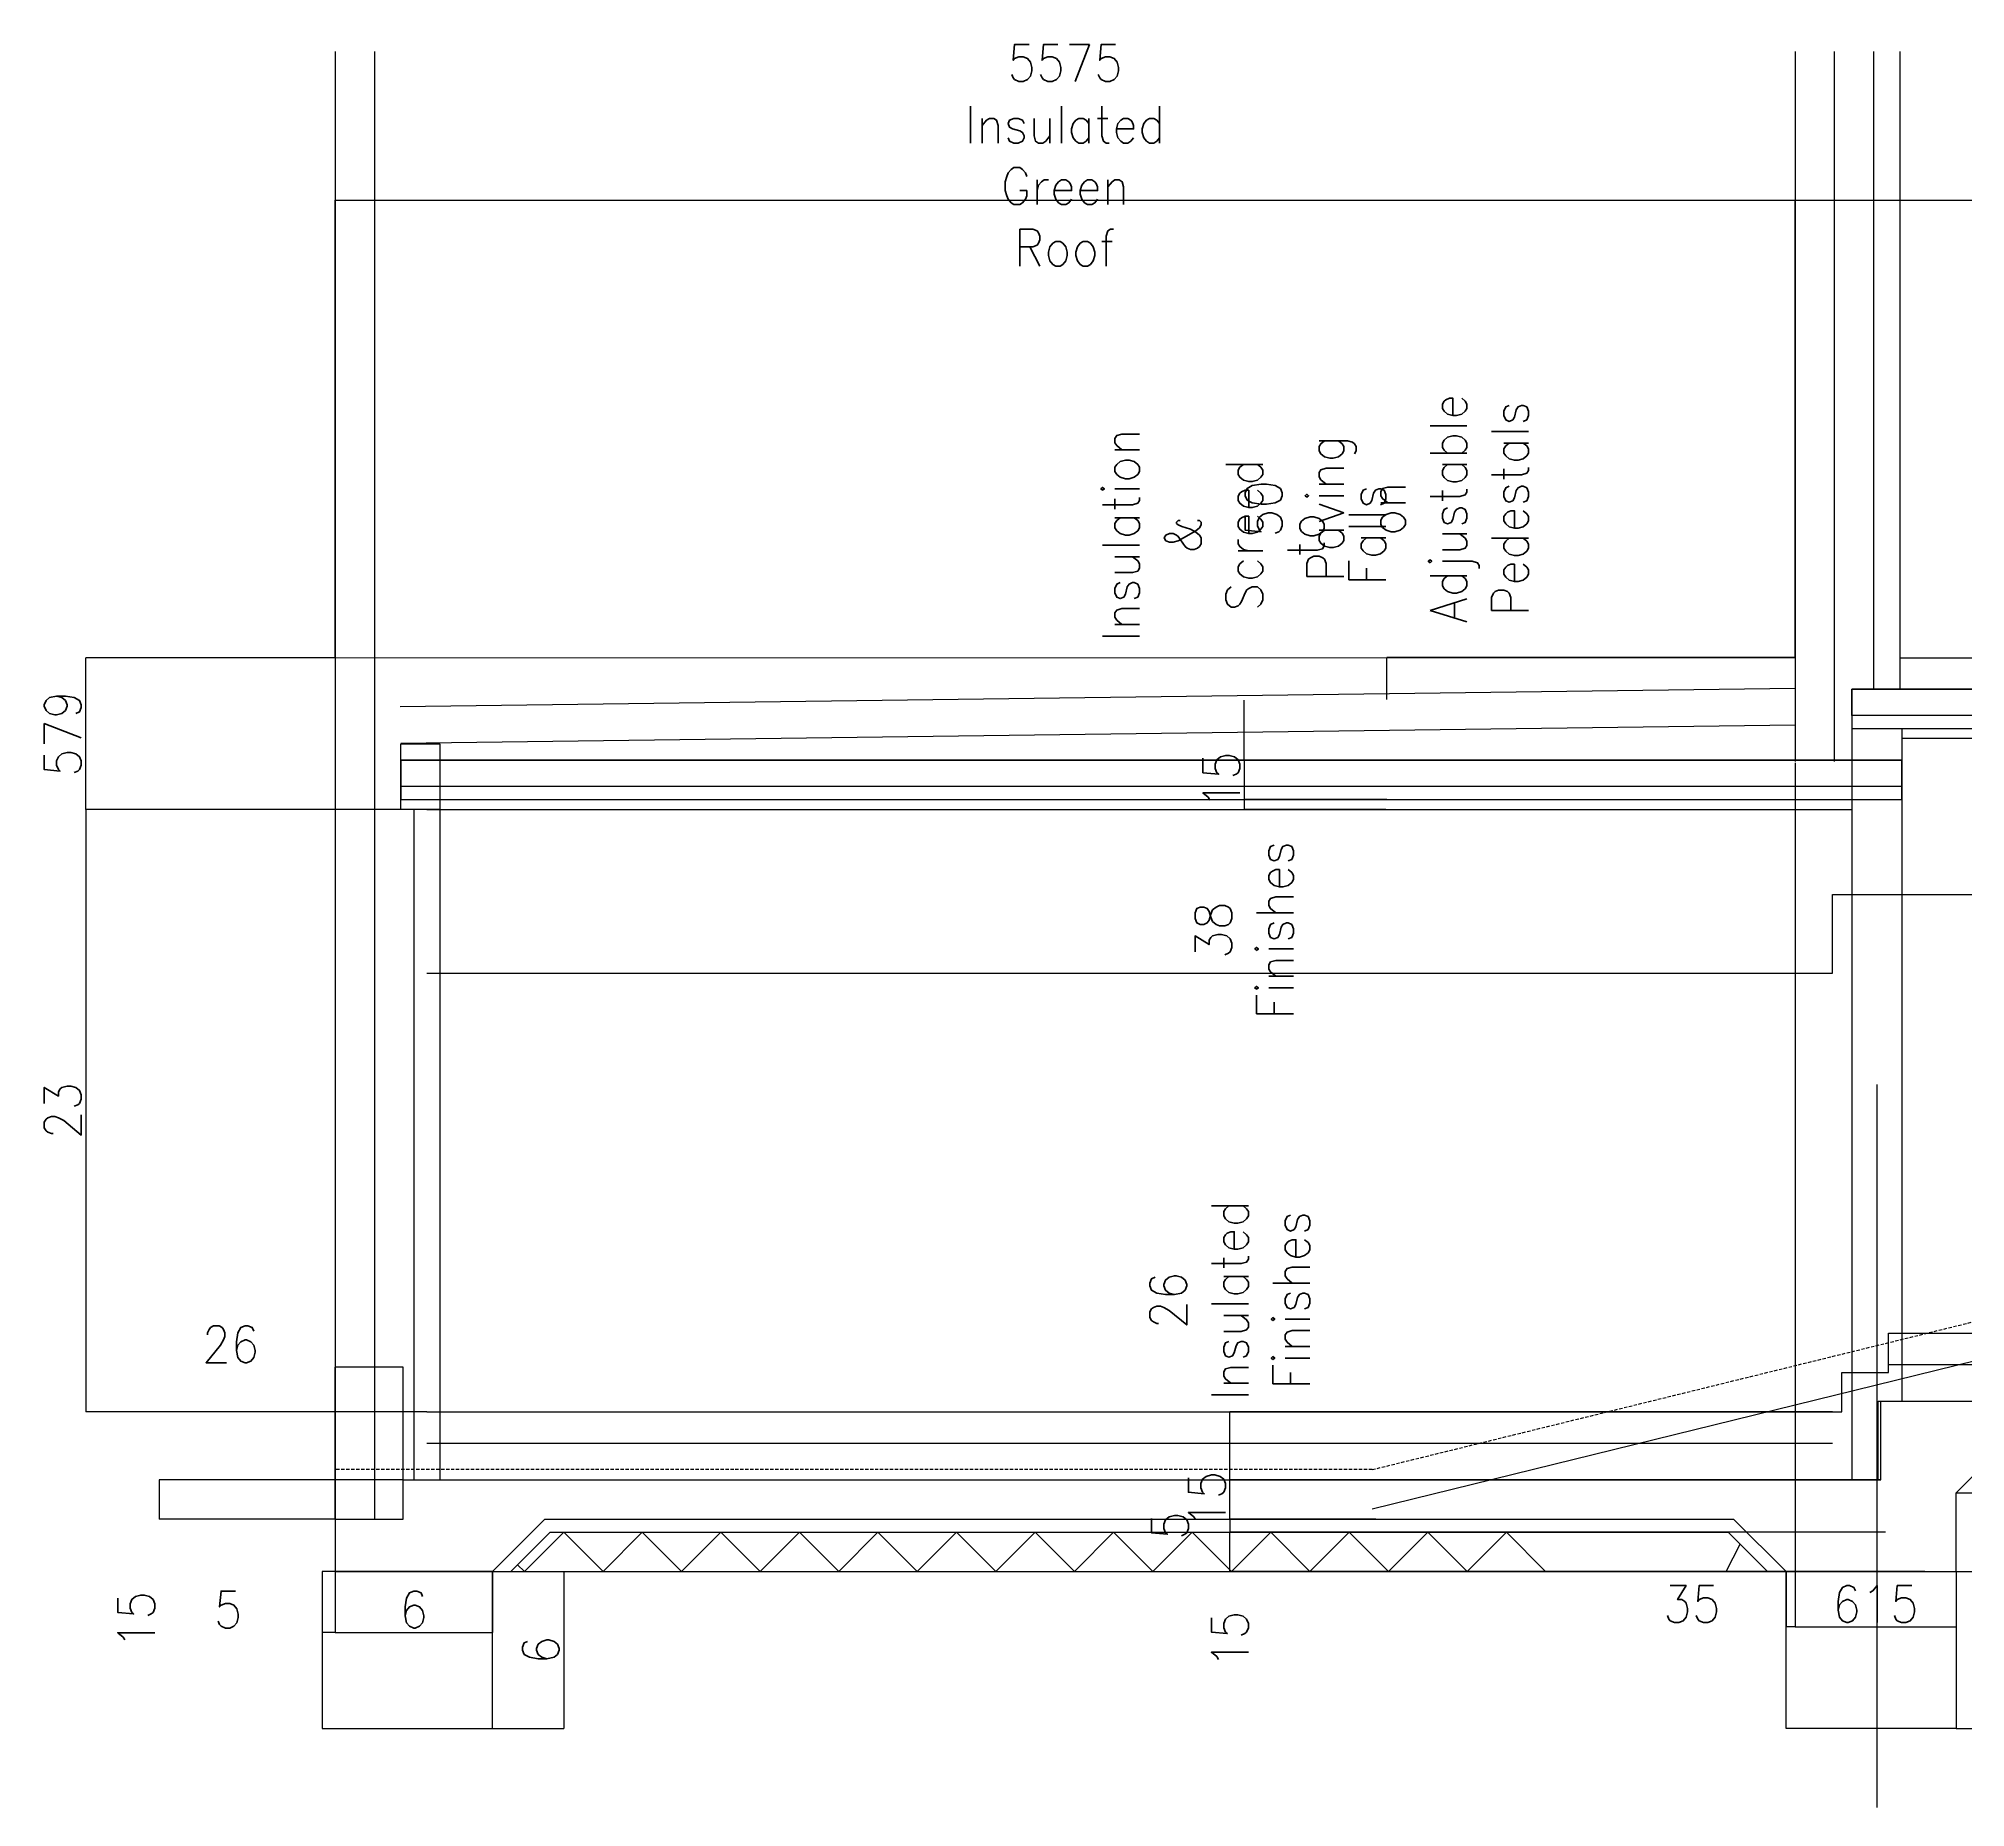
# Model space of a CAD drawing. Header units: millimetres. Extents: x 14063 to 1112248, y -41582 to 2046360.
# Drawn here: x 970747 to 978106, y 1950263 to 1957017 of the extents above; entities that cross this region are included whole.
import ezdxf

# ---------------------------------------------------------------- set-up
doc = ezdxf.new("R2010")
doc.units = ezdxf.units.MM
doc.linetypes.add('DASHED', pattern=[19.05, 12.7, -6.35])
doc.layers.get('Defpoints').update_dxf_attribs({"color": 41})
for name, color, linetype in [('CHB+00_Dims-GA', 8, 'Continuous'), ('CHB+00_Groundslab', 4, 'Continuous'), ('CHB+00_Levels', 8, 'Continuous'), ('CHB+00_Lintels Over', 9, 'Continuous'), ('CHB-00_Dims-Foundation', 8, 'Continuous'), ('CHB-00_External GL', 211, 'Continuous'), ('CHB-00_Foundation', 7, 'Continuous')]:
    doc.layers.add(name, color=color, linetype=linetype)
doc.styles.get("Standard").update_dxf_attribs({"font": 'standard'})
doc.dimstyles.get("Standard").update_dxf_attribs({"dimscale": 0, "dimtxt": 2, "dimasz": 2.5, "dimexe": 4, "dimexo": 1.5, "dimgap": 0.75, "dimtad": 0, "dimtoh": 1, "dimdec": 0, "dimdsep": 46, "dimcen": 0.09, "dimclrd": 8, "dimclre": 8, "dimclrt": 7, "dimadec": 0, "dimazin": 0, "dimtfac": 1, "dimtdec": 4, "dimtofl": 0, "dimtmove": 0, "dimatfit": 3, "dimfxl": 1, "dimtolj": 1, "dimtzin": 0, "dimarcsym": 0})

# ---------------------------------------------------------------- blocks, each defined once
blk = doc.blocks.new('*D4')
at = {"layer": 'CHB+00_Dims-GA', "color": 8, "linetype": 'ByBlock', "lineweight": -2}
for p, q in [((975297.2, 1951513.6), (975297.2, 1951773.6)), ((977598.1, 1951773.6), (975297.2, 1951773.6)), ((972230.6, 1951513.6), (975297.2, 1951513.6))]:
    blk.add_line(p, q, dxfattribs=at)
for points in [[(975297.2, 1951773.6), (975297.2, 1951773.6), (975297.2, 1951773.6)], [(975297.2, 1951513.6), (975297.2, 1951513.6), (975297.2, 1951513.6)]]:
    blk.add_solid(points, dxfattribs=at)
at = {"layer": 'CHB+00_Dims-GA', "color": 7, "linetype": 'Continuous', "lineweight": -2, "insert": (975297.2, 1952199), "char_height": 141.078, "width": 82, "attachment_point": 5, "rotation": 90}
blk.add_mtext('26\\XInsulated\\PFinishes', dxfattribs=at)
blk = doc.blocks.new('*D57')
at = {"layer": 'CHB+00_Dims-GA', "color": 8, "linetype": 'ByBlock', "lineweight": -2}
for p, q in [((975297.2, 1951363.6), (975297.2, 1951513.6)), ((977783.1, 1951513.6), (975297.2, 1951513.6)), ((972680.6, 1951363.6), (975297.2, 1951363.6))]:
    blk.add_line(p, q, dxfattribs=at)
for points in [[(975297.2, 1951513.6), (975297.2, 1951513.6), (975297.2, 1951513.6)], [(975297.2, 1951363.6), (975297.2, 1951363.6), (975297.2, 1951363.6)]]:
    blk.add_solid(points, dxfattribs=at)
at = {"layer": 'CHB+00_Dims-GA', "color": 7, "linetype": 'Continuous', "lineweight": -2, "insert": (975209.7, 1951438.6), "char_height": 141.08, "width": 9, "attachment_point": 5, "rotation": 90}
blk.add_mtext('15', dxfattribs=at)
blk = doc.blocks.new('*D136')
at = {"color": 8, "linetype": 'ByBlock', "lineweight": -2}
for p, q in [((971880.6, 1956400.3), (977455.6, 1956400.3)), ((971880.6, 1954652.6), (971880.6, 1956400.3)), ((977455.6, 1954653.1), (977455.6, 1956400.3))]:
    blk.add_line(p, q, dxfattribs=at)
for points in [[(971880.6, 1956400.3), (971880.6, 1956400.3), (971880.6, 1956400.3)], [(977455.6, 1956400.3), (977455.6, 1956400.3), (977455.6, 1956400.3)]]:
    blk.add_solid(points, dxfattribs=at)
at = {"color": 7, "linetype": 'Continuous', "lineweight": -2, "insert": (974668.1, 1956571.2), "char_height": 141.078, "width": 128.5, "attachment_point": 5}
blk.add_mtext('5575\\PInsulated Green Roof', dxfattribs=at)
blk = doc.blocks.new('*D142')
at = {"color": 8, "linetype": 'ByBlock', "lineweight": -2}
for p, q in [((977455.6, 1956400.3), (983801.6, 1956400.3)), ((977455.6, 1954728.1), (977455.6, 1956400.3)), ((983801.6, 1954652.6), (983801.6, 1956400.3))]:
    blk.add_line(p, q, dxfattribs=at)
for points in [[(977455.6, 1956400.3), (977455.6, 1956400.3), (977455.6, 1956400.3)], [(983801.6, 1956400.3), (983801.6, 1956400.3), (983801.6, 1956400.3)]]:
    blk.add_solid(points, dxfattribs=at)
at = {"color": 7, "linetype": 'Continuous', "lineweight": -2, "insert": (980628.6, 1956571.2), "char_height": 141.078, "width": 81.75, "attachment_point": 5}
blk.add_mtext('6346\\PInternal Floor', dxfattribs=at)
blk = doc.blocks.new('*D8')
at = {"layer": 'CHB+00_Dims-GA', "color": 8, "linetype": 'ByBlock', "lineweight": -2}
for p, q in [((975352.2, 1954261.1), (975352.2, 1954490.9)), ((975352.2, 1954490.9), (975352.2, 1954490.9)), ((975897, 1954261.1), (975352.2, 1954261.1))]:
    blk.add_line(p, q, dxfattribs=at)
for points in [[(975352.2, 1954490.9), (975352.2, 1954490.9), (975352.2, 1954490.9)], [(975352.2, 1954261.1), (975352.2, 1954261.1), (975352.2, 1954261.1)]]:
    blk.add_solid(points, dxfattribs=at)
at = {"layer": 'CHB+00_Dims-GA', "color": 7, "linetype": 'Continuous', "lineweight": -2, "insert": (975352.2, 1955121.3), "char_height": 141.078, "width": 183.25, "attachment_point": 5, "rotation": 90}
blk.add_mtext('Insulation &\\XScreed to Falls', dxfattribs=at)
blk = doc.blocks.new('*D109')
at = {"layer": 'CHB+00_Dims-GA', "color": 8, "linetype": 'ByBlock', "lineweight": -2}
for p, q in [((975352.2, 1954261.1), (975352.2, 1954111.1)), ((975897, 1954261.1), (975352.2, 1954261.1)), ((975897, 1954111.1), (975352.2, 1954111.1))]:
    blk.add_line(p, q, dxfattribs=at)
for points in [[(975352.2, 1954261.1), (975352.2, 1954261.1), (975352.2, 1954261.1)], [(975352.2, 1954111.1), (975352.2, 1954111.1), (975352.2, 1954111.1)]]:
    blk.add_solid(points, dxfattribs=at)
at = {"layer": 'CHB+00_Dims-GA', "color": 7, "linetype": 'Continuous', "lineweight": -2, "insert": (975264.7, 1954186.1), "char_height": 141.08, "width": 9, "attachment_point": 5, "rotation": 90}
blk.add_mtext('15', dxfattribs=at)
blk = doc.blocks.new('*D85')
at = {"layer": 'CHB+00_Dims-GA', "color": 8, "linetype": 'ByBlock', "lineweight": -2}
for p, q in [((975352.2, 1954111.1), (975352.2, 1954073.6)), ((975897, 1954111.1), (975352.2, 1954111.1)), ((975893.2, 1954073.6), (975352.2, 1954073.6))]:
    blk.add_line(p, q, dxfattribs=at)
for points in [[(975352.2, 1954111.1), (975352.2, 1954111.1), (975352.2, 1954111.1)], [(975352.2, 1954073.6), (975352.2, 1954073.6), (975352.2, 1954073.6)]]:
    blk.add_solid(points, dxfattribs=at)
at = {"layer": 'CHB+00_Dims-GA', "color": 7, "linetype": 'Continuous', "lineweight": -2, "insert": (975352.2, 1953612.5), "char_height": 141.078, "width": 75, "attachment_point": 5, "rotation": 90}
blk.add_mtext('38\\XFinishes', dxfattribs=at)
blk = doc.blocks.new('*D79')
at = {"color": 8, "linetype": 'ByBlock', "lineweight": -2}
for p, q in [((970927.6, 1954073.6), (970927.6, 1951773.6)), ((972230.6, 1954073.6), (970927.6, 1954073.6)), ((972230.6, 1951773.6), (970927.6, 1951773.6))]:
    blk.add_line(p, q, dxfattribs=at)
for points in [[(970927.6, 1954073.6), (970927.6, 1954073.6), (970927.6, 1954073.6)], [(970927.6, 1951773.6), (970927.6, 1951773.6), (970927.6, 1951773.6)]]:
    blk.add_solid(points, dxfattribs=at)
at = {"color": 7, "linetype": 'Continuous', "lineweight": -2, "insert": (970840.1, 1952923.6), "char_height": 141.08, "width": 11, "attachment_point": 5, "rotation": 90}
blk.add_mtext('23', dxfattribs=at)
blk = doc.blocks.new('*U200')
at = {"layer": 'CHB+00_Groundslab', "color": 8}
blk.add_lwpolyline([(-150, -75), (0, 75), (150, -75)], dxfattribs=at)
blk = doc.blocks.new('*U201')
at = {"layer": 'CHB+00_Groundslab', "color": 0, "linetype": 'ByBlock', "lineweight": -2}
for p in [(0, 0), (300, 0), (600, 0), (900, 0), (1200, 0), (1500, 0), (1800, 0), (2100, 0), (2400, 0), (2700, 0), (3000, 0), (3300, 0), (3600, 0)]:
    blk.add_blockref('*U200', p, dxfattribs=at)
blk = doc.blocks.new('*D16')
at = {"layer": 'CHB+00_Dims-GA', "color": 8, "linetype": 'ByBlock', "lineweight": -2}
for p, q in [((975897, 1954493), (975897, 1954653.1)), ((977455.6, 1954653.1), (975897, 1954653.1)), ((975897, 1954493), (975897, 1954493))]:
    blk.add_line(p, q, dxfattribs=at)
for points in [[(975897, 1954653.1), (975897, 1954653.1), (975897, 1954653.1)], [(975897, 1954493), (975897, 1954493), (975897, 1954493)]]:
    blk.add_solid(points, dxfattribs=at)
at = {"layer": 'CHB+00_Dims-GA', "color": 7, "linetype": 'Continuous', "lineweight": -2, "insert": (975897, 1955222), "char_height": 141.078, "width": 83.75, "attachment_point": 5, "rotation": 90}
blk.add_mtext('50\\XPaving\\Pon Adjustable\\PPedestals', dxfattribs=at)
blk = doc.blocks.new('*D101')
at = {"layer": 'CHB+00_Dims-GA', "color": 8, "linetype": 'ByBlock', "lineweight": -2}
for p, q in [((970927.6, 1954073.6), (970927.6, 1954652.6)), ((971880.6, 1954652.6), (970927.6, 1954652.6)), ((972230.6, 1954073.6), (970927.6, 1954073.6))]:
    blk.add_line(p, q, dxfattribs=at)
for points in [[(970927.6, 1954652.6), (970927.6, 1954652.6), (970927.6, 1954652.6)], [(970927.6, 1954073.6), (970927.6, 1954073.6), (970927.6, 1954073.6)]]:
    blk.add_solid(points, dxfattribs=at)
at = {"layer": 'CHB+00_Dims-GA', "color": 7, "linetype": 'Continuous', "lineweight": -2, "insert": (970840.1, 1954363.1), "char_height": 141.08, "width": 18, "attachment_point": 5, "rotation": 90}
blk.add_mtext('579', dxfattribs=at)
blk = doc.blocks.new('*D163')
at = {"layer": 'CHB+00_Dims-GA', "color": 8, "linetype": 'ByBlock', "lineweight": -2}
for p, q in [((975297.2, 1951163.6), (975297.2, 1951313.6)), ((977800.9, 1951313.6), (975297.2, 1951313.6)), ((977950.9, 1951163.6), (975297.2, 1951163.6))]:
    blk.add_line(p, q, dxfattribs=at)
for points in [[(975297.2, 1951313.6), (975297.2, 1951313.6), (975297.2, 1951313.6)], [(975297.2, 1951163.6), (975297.2, 1951163.6), (975297.2, 1951163.6)]]:
    blk.add_solid(points, dxfattribs=at)
at = {"layer": 'CHB+00_Dims-GA', "color": 7, "linetype": 'Continuous', "lineweight": -2, "insert": (975297.2, 1950904.5), "char_height": 141.08, "width": 9, "attachment_point": 5, "rotation": 90}
blk.add_mtext('15', dxfattribs=at)
blk = doc.blocks.new('*D161')
at = {"layer": 'CHB+00_Dims-GA', "color": 8, "linetype": 'ByBlock', "lineweight": -2}
for p, q in [((975297.2, 1951363.6), (975297.2, 1951313.6)), ((975854.5, 1951363.6), (975297.2, 1951363.6)), ((975854.5, 1951313.6), (975297.2, 1951313.6))]:
    blk.add_line(p, q, dxfattribs=at)
for points in [[(975297.2, 1951363.6), (975297.2, 1951363.6), (975297.2, 1951363.6)], [(975297.2, 1951313.6), (975297.2, 1951313.6), (975297.2, 1951313.6)]]:
    blk.add_solid(points, dxfattribs=at)
at = {"layer": 'CHB+00_Dims-GA', "color": 7, "linetype": 'Continuous', "lineweight": -2, "insert": (975068.5, 1951338.6), "char_height": 141.1, "width": 4, "attachment_point": 5, "rotation": 90}
blk.add_mtext('5', dxfattribs=at)
blk = doc.blocks.new('*D6')
at = {"layer": 'CHB+00_Dims-GA', "color": 8, "linetype": 'ByBlock', "lineweight": -2}
for p, q in [((977455.6, 1954251.1), (977455.6, 1950951.7)), ((978071.1, 1951163.6), (978071.1, 1950951.7)), ((977455.6, 1950951.7), (978071.1, 1950951.7))]:
    blk.add_line(p, q, dxfattribs=at)
for points in [[(977455.6, 1950951.7), (977455.6, 1950951.7), (977455.6, 1950951.7)], [(978071.1, 1950951.7), (978071.1, 1950951.7), (978071.1, 1950951.7)]]:
    blk.add_solid(points, dxfattribs=at)
at = {"layer": 'CHB+00_Dims-GA', "color": 7, "linetype": 'Continuous', "lineweight": -2, "insert": (977763.3, 1951039.2), "char_height": 141.08, "width": 16, "attachment_point": 5}
blk.add_mtext('615', dxfattribs=at)
blk = doc.blocks.new('*D78')
at = {"layer": 'CHB+00_Dims-GA', "color": 8, "linetype": 'ByBlock', "lineweight": -2}
for p, q in [((972140.6, 1951943.4), (971880.6, 1951943.4)), ((971880.6, 1951363.6), (971880.6, 1951943.4)), ((972140.6, 1951513.6), (972140.6, 1951943.4))]:
    blk.add_line(p, q, dxfattribs=at)
for points in [[(971880.6, 1951943.4), (971880.6, 1951943.4), (971880.6, 1951943.4)], [(972140.6, 1951943.4), (972140.6, 1951943.4), (972140.6, 1951943.4)]]:
    blk.add_solid(points, dxfattribs=at)
at = {"layer": 'CHB+00_Dims-GA', "color": 7, "linetype": 'Continuous', "lineweight": -2, "insert": (971481.3, 1952030.9), "char_height": 141.08, "width": 11, "attachment_point": 5}
blk.add_mtext('26', dxfattribs=at)
blk = doc.blocks.new('*D86')
at = {"layer": 'CHB+00_Dims-GA', "color": 8, "linetype": 'ByBlock', "lineweight": -2}
for p, q in [((971208.3, 1951513.6), (971208.3, 1951363.6)), ((972140.6, 1951513.6), (971208.3, 1951513.6)), ((971880.6, 1951363.6), (971208.3, 1951363.6))]:
    blk.add_line(p, q, dxfattribs=at)
for points in [[(971208.3, 1951513.6), (971208.3, 1951513.6), (971208.3, 1951513.6)], [(971208.3, 1951363.6), (971208.3, 1951363.6), (971208.3, 1951363.6)]]:
    blk.add_solid(points, dxfattribs=at)
at = {"layer": 'CHB+00_Dims-GA', "color": 7, "linetype": 'Continuous', "lineweight": -2, "insert": (971120.8, 1950979.5), "char_height": 141.08, "width": 9, "attachment_point": 5, "rotation": 90}
blk.add_mtext('15', dxfattribs=at)
blk = doc.blocks.new('*D36')
at = {"layer": 'CHB+00_Dims-GA', "color": 8, "linetype": 'ByBlock', "lineweight": -2}
for p, q in [((971880.6, 1951163.6), (971880.6, 1950930.5)), ((972480.6, 1951163.6), (972480.6, 1950930.5)), ((971880.6, 1950930.5), (972480.6, 1950930.5))]:
    blk.add_line(p, q, dxfattribs=at)
for points in [[(971880.6, 1950930.5), (971880.6, 1950930.5), (971880.6, 1950930.5)], [(972480.6, 1950930.5), (972480.6, 1950930.5), (972480.6, 1950930.5)]]:
    blk.add_solid(points, dxfattribs=at)
at = {"layer": 'CHB+00_Dims-GA', "color": 7, "linetype": 'Continuous', "lineweight": -2, "insert": (972180.6, 1951018), "char_height": 141.1, "width": 4, "attachment_point": 5}
blk.add_mtext('6', dxfattribs=at)
blk = doc.blocks.new('*D95')
at = {"layer": 'CHB+00_Dims-GA', "color": 8, "linetype": 'ByBlock', "lineweight": -2}
for p, q in [((977421.1, 1951163.6), (977421.1, 1950951.7)), ((977455.6, 1951163.6), (977455.6, 1950951.7)), ((977455.6, 1950951.7), (977421.1, 1950951.7))]:
    blk.add_line(p, q, dxfattribs=at)
for points in [[(977421.1, 1950951.7), (977421.1, 1950951.7), (977421.1, 1950951.7)], [(977455.6, 1950951.7), (977455.6, 1950951.7), (977455.6, 1950951.7)]]:
    blk.add_solid(points, dxfattribs=at)
at = {"layer": 'CHB+00_Dims-GA', "color": 7, "linetype": 'Continuous', "lineweight": -2, "insert": (977061.8, 1951039.2), "char_height": 141.08, "width": 11, "attachment_point": 5}
blk.add_mtext('35', dxfattribs=at)
blk = doc.blocks.new('*D146')
at = {"layer": 'CHB+00_Dims-GA', "color": 8, "linetype": 'ByBlock', "lineweight": -2}
for p, q in [((978071.1, 1951163.6), (978385.4, 1951163.6)), ((978385.4, 1951163.6), (978385.4, 1950563.6)), ((978071.1, 1950563.6), (978385.4, 1950563.6))]:
    blk.add_line(p, q, dxfattribs=at)
for points in [[(978385.4, 1951163.6), (978385.4, 1951163.6), (978385.4, 1951163.6)], [(978385.4, 1950563.6), (978385.4, 1950563.6), (978385.4, 1950563.6)]]:
    blk.add_solid(points, dxfattribs=at)
at = {"layer": 'CHB+00_Dims-GA', "color": 7, "linetype": 'Continuous', "lineweight": -2, "insert": (978297.9, 1950863.6), "char_height": 141.1, "width": 4, "attachment_point": 5, "rotation": 90}
blk.add_mtext('6', dxfattribs=at)
blk = doc.blocks.new('*D115')
at = {"layer": 'CHB+00_Dims-GA', "color": 8, "linetype": 'ByBlock', "lineweight": -2}
for p, q in [((971830.6, 1951163.6), (971830.6, 1950930.5)), ((971880.6, 1951163.6), (971880.6, 1950930.5)), ((971880.6, 1950930.5), (971830.6, 1950930.5))]:
    blk.add_line(p, q, dxfattribs=at)
for points in [[(971830.6, 1950930.5), (971830.6, 1950930.5), (971830.6, 1950930.5)], [(971880.6, 1950930.5), (971880.6, 1950930.5), (971880.6, 1950930.5)]]:
    blk.add_solid(points, dxfattribs=at)
at = {"layer": 'CHB+00_Dims-GA', "color": 7, "linetype": 'Continuous', "lineweight": -2, "insert": (971471.9, 1951018), "char_height": 141.1, "width": 4, "attachment_point": 5}
blk.add_mtext('5', dxfattribs=at)
blk = doc.blocks.new('*D120')
at = {"layer": 'CHB+00_Dims-GA', "color": 8, "linetype": 'ByBlock', "lineweight": -2}
for p, q in [((972480.6, 1951163.6), (972753.2, 1951163.6)), ((972753.2, 1951163.6), (972753.2, 1950563.6)), ((972480.6, 1950563.6), (972753.2, 1950563.6))]:
    blk.add_line(p, q, dxfattribs=at)
for points in [[(972753.2, 1951163.6), (972753.2, 1951163.6), (972753.2, 1951163.6)], [(972753.2, 1950563.6), (972753.2, 1950563.6), (972753.2, 1950563.6)]]:
    blk.add_solid(points, dxfattribs=at)
at = {"layer": 'CHB+00_Dims-GA', "color": 7, "linetype": 'Continuous', "lineweight": -2, "insert": (972665.7, 1950863.6), "char_height": 141.1, "width": 4, "attachment_point": 5, "rotation": 90}
blk.add_mtext('6', dxfattribs=at)

msp = doc.modelspace()

# ---------------------------------------------------------------- linework, layer by layer
at = {"layer": 'CHB+00_Groundslab'}
for points in [[(977598.1, 1951513.6), (977783.1, 1951513.6), (977783.1, 1951813.6), (984101.6, 1951813.6), (984101.6, 1952112.6)], [(977598.1, 1951163.6), (978071.1, 1951163.6), (978071.1, 1951463.6), (978271.1, 1951663.6), (983476.6, 1951663.6), (983676.6, 1951463.6), (984326.6, 1951463.4), (984326.6, 1951762.6), (984526.6, 1951962.6), (986388.8, 1951962.6), (986588.8, 1951762.6), (987238.8, 1951762.6)], [(971880.6, 1951363.6), (972140.6, 1951363.6), (972140.6, 1951513.6), (977598.1, 1951513.6)], [(971880.6, 1951363.6), (971880.6, 1951163.6), (972480.6, 1951163.6), (972680.6, 1951363.6), (977221.1, 1951363.6), (977421.1, 1951163.6), (977598.1, 1951163.6)]]:
    msp.add_lwpolyline(points, dxfattribs=at)
at = {"layer": 'CHB+00_Groundslab', "color": 7}
for points in [[(978071.1, 1951463.6), (983676.6, 1951463.6)], [(972480.6, 1951163.6), (977421.1, 1951163.6)]]:
    msp.add_lwpolyline(points, dxfattribs=at)
at = {"layer": 'CHB+00_Groundslab', "color": 8}
for points in [[(972551.3, 1951163.6), (972701.3, 1951313.6), (977200.4, 1951313.6), (977350.4, 1951163.6)], [(972603.2, 1951163.6), (972577.2, 1951189.5)]]:
    msp.add_lwpolyline(points, dxfattribs=at)
at = {"layer": 'CHB+00_Groundslab', "color": 8, "linetype": 'Continuous'}
msp.add_lwpolyline([(977192.4, 1951163.6), (977246.4, 1951267.6)], dxfattribs=at)
at = {"layer": 'CHB+00_Levels', "color": 252, "linetype": 'Continuous'}
for p, q in [((977673.1, 1954382.6), (977673.1, 1951513.6)), ((977863.1, 1954382.6), (977863.1, 1951813.6))]:
    msp.add_line(p, q, dxfattribs=at)
at = {"layer": 'CHB+00_Levels', "linetype": 'Continuous'}
msp.add_line((977768.1, 1953023.1), (977768.1, 1950262.5), dxfattribs=at)
for points in [[(971880.6, 1954652.6), (977455.6, 1954653.1)], [(977855.6, 1954652.6), (983801.6, 1954652.6)], [(972128.5, 1954466.1), (977455.6, 1954536.1)], [(972130.6, 1954326.1), (977455.6, 1954396.1)], [(977863.1, 1954345.1), (983801.6, 1954345.1)], [(972230.6, 1954073.6), (977673.1, 1954073.6)], [(977598.1, 1951773.6), (977634.3, 1951773.6), (977634.3, 1951923.6), (977813.1, 1951923.6), (977813.1, 1952073.6)], [(977813.1, 1952073.6), (983801.6, 1952073.6)], [(977813.1, 1951953.6), (983801.6, 1951953.6)], [(972230.6, 1951773.6), (977598.1, 1951773.6)], [(977673.1, 1951513.6), (977773.1, 1951513.6), (977773.1, 1951813.6), (977783.1, 1951813.6), (977783.1, 1951813.6)], [(972230.6, 1951653.6), (977598.1, 1951653.6)]]:
    msp.add_lwpolyline(points, dxfattribs=at)
at = {"layer": 'CHB+00_Lintels Over', "linetype": 'Continuous'}
for points in [[(977673.1, 1954382.6), (983951.6, 1954382.6), (983951.6, 1954532.6), (977673.1, 1954532.6)], [(977673.1, 1954532.6), (983951.6, 1954532.6), (983951.6, 1954432.6), (977673.1, 1954432.6)], [(972130.6, 1954111.1), (977863.1, 1954111.1), (977863.1, 1954261.1), (972130.6, 1954261.1)], [(972130.6, 1954261.1), (977863.1, 1954261.1), (977863.1, 1954161.1), (972130.6, 1954161.1)]]:
    msp.add_lwpolyline(points, close=True, dxfattribs=at)
at = {"layer": 'CHB+00_Lintels Over', "color": 1, "linetype": 'Continuous'}
msp.add_lwpolyline([(972280.6, 1954323.6), (972280.6, 1954073.6), (972130.6, 1954073.6), (972130.6, 1954323.6), (972280.6, 1954323.6)], dxfattribs=at)
at = {"layer": 'CHB-00_Dims-Foundation', "color": 252, "linetype": 'Continuous'}
for p, q in [((971880.6, 1956968.1), (971880.6, 1951363.6)), ((972030.6, 1956968.1), (972030.6, 1951363.6)), ((977455.6, 1956968.1), (977455.6, 1954256.1)), ((977605.6, 1956968.1), (977605.6, 1954256.1)), ((977755.6, 1956968.1), (977755.6, 1954532.6)), ((977855.6, 1956968.1), (977855.6, 1954532.6)), ((972180.6, 1954073.6), (972180.6, 1951513.6)), ((972280.6, 1954073.6), (972280.6, 1951513.6))]:
    msp.add_line(p, q, dxfattribs=at)
at = {"layer": 'CHB-00_External GL', "linetype": 'DASHED'}
for points in [[(975840.6, 1951552.6), (988448.3, 1954652.6)], [(975840.6, 1951552.6), (971880.6, 1951552.6)]]:
    msp.add_lwpolyline(points, dxfattribs=at)
at = {"layer": 'CHB-00_Foundation'}
for points in [[(972480.6, 1951163.6), (971830.6, 1951163.6), (971830.6, 1950563.6), (972480.6, 1950563.6)], [(977421.1, 1951163.6), (978071.1, 1951163.6), (978071.1, 1950563.6), (977421.1, 1950563.6)]]:
    msp.add_lwpolyline(points, close=True, dxfattribs=at)
at = {"layer": 'Defpoints', "linetype": 'Continuous'}
msp.add_lwpolyline([(975840.6, 1951402.6), (988448.3, 1954502.6)], dxfattribs=at)
at = {"layer": 'Defpoints'}
for points in [[(977598.1, 1953748.6), (984051.6, 1953748.6), (984051.6, 1954047.6)], [(972230.6, 1953448.6), (977598.1, 1953448.6), (977598.1, 1953748.6)]]:
    msp.add_lwpolyline(points, dxfattribs=at)

# ---------------------------------------------------------------- block references
at = {"layer": 'CHB+00_Groundslab', "color": 8}
msp.add_blockref('*U201', (972753.2, 1951238.6), dxfattribs=at)

# ---------------------------------------------------------------- dimensions: what is measured, and where the dimension line sits
at = {"color": 3, "linetype": 'Continuous'}
for base, p1, p2, text, picture, middle in [((977455.6, 1956400.3), (971880.6, 1954652.6), (977455.6, 1954653.1), '<>\\PInsulated Green Roof', '*D136', (974668.1, 1956571.2)), ((983801.6, 1956400.3), (977455.6, 1954728.1), (983801.6, 1954652.6), '<>\\PInternal Floor', '*D142', (980628.6, 1956571.2))]:
    dim = msp.add_linear_dim(base=base, p1=p1, p2=p2, text=text, dimstyle='Standard', dxfattribs=at)
    dim.commit()
    dim.dimension.update_dxf_attribs({"geometry": picture, "text_midpoint": middle})
dim = msp.add_linear_dim(base=(970927.6, 1951773.6), p1=(972230.6, 1954073.6), p2=(972230.6, 1951773.6), angle=90, dimstyle='Standard', dxfattribs=at)
dim.commit()
dim.dimension.update_dxf_attribs({"geometry": '*D79', "text_midpoint": (970840.1, 1952923.6)})
at = {"layer": 'CHB+00_Dims-GA'}
for base, p1, p2, angle, text, picture, middle in [((975897, 1954653.1), (975897, 1954493), (977455.6, 1954653.1), 90, '50\\XPaving\\Pon Adjustable\\PPedestals', '*D16', (975897, 1955222)), ((975352.2, 1954490.9), (975897, 1954261.1), (975352.2, 1954490.9), 90, 'Insulation &\\XScreed to Falls', '*D8', (975352.2, 1955121.3)), ((975352.2447693, 1954073.5863031), (975896.9518369, 1954111.0863031), (975893.2018369, 1954073.5863031), 270, '<>\\XFinishes', '*D85', (975352.2447693, 1953556.2114433)), ((975297.2, 1951773.6), (972230.6, 1951513.6), (977598.1, 1951773.6), 90, '<>\\XInsulated\\PFinishes', '*D4', (975297.2, 1952199))]:
    dim = msp.add_linear_dim(base=base, p1=p1, p2=p2, angle=angle, text=text, dimstyle='Standard', dxfattribs=at)
    dim.commit()
    dim.dimension.update_dxf_attribs({"geometry": picture, "text_midpoint": middle})
at = {"layer": 'CHB+00_Dims-GA', "linetype": 'Continuous'}
for base, p1, p2, picture, middle in [((970927.6, 1954652.6), (972230.6, 1954073.6), (971880.6, 1954652.6), '*D101', (970840.1, 1954363.1)), ((971208.3, 1951363.6), (972140.6, 1951513.6), (971880.6, 1951363.6), '*D86', (971120.8, 1950979.5))]:
    dim = msp.add_linear_dim(base=base, p1=p1, p2=p2, angle=90, dimstyle='Standard', dxfattribs=at)
    dim.commit()
    dim.dimension.update_dxf_attribs({"geometry": picture, "text_midpoint": middle})
at = {"layer": 'CHB+00_Dims-GA'}
for base, p1, p2, picture, middle in [((975352.2, 1954111.1), (975897, 1954261.1), (975897, 1954111.1), '*D109', (975264.7, 1954186.1)), ((975297.2, 1951513.6), (972680.6, 1951363.6), (977783.1, 1951513.6), '*D57', (975209.7, 1951438.6)), ((975297.2, 1951313.6), (975854.5, 1951363.6), (975854.5, 1951313.6), '*D161', (975068.5, 1951338.6)), ((975297.2, 1951313.6), (977950.9, 1951163.6), (977800.9, 1951313.6), '*D163', (975297.2, 1950904.5)), ((972753.2, 1950563.6), (972480.6, 1951163.6), (972480.6, 1950563.6), '*D120', (972665.7, 1950863.6)), ((978385.4, 1950563.6), (978071.1, 1951163.6), (978071.1, 1950563.6), '*D146', (978297.9, 1950863.6))]:
    dim = msp.add_linear_dim(base=base, p1=p1, p2=p2, angle=90, dimstyle='Standard', dxfattribs=at)
    dim.commit()
    dim.dimension.update_dxf_attribs({"geometry": picture, "text_midpoint": middle})
at = {"layer": 'CHB+00_Dims-GA', "color": 7, "linetype": 'Continuous'}
dim = msp.add_linear_dim(base=(978071.0796, 1950951.6631), p1=(977455.5892, 1954251.0863), p2=(978071.0796, 1951163.6024), dimstyle='Standard', dxfattribs=at)
dim.commit()
dim.dimension.update_dxf_attribs({"geometry": '*D6', "text_midpoint": (977763.3344, 1951039.1631)})
at = {"layer": 'CHB+00_Dims-GA', "linetype": 'Continuous'}
for base, p1, p2, picture, middle in [((971880.6, 1951943.4), (972140.6, 1951513.6), (971880.6, 1951363.6), '*D78', (971481.3, 1952030.9)), ((972480.6, 1950930.5), (971880.6, 1951163.6), (972480.6, 1951163.6), '*D36', (972180.6, 1951018)), ((977421.0796, 1950951.6631), (977455.5892, 1951163.6024), (977421.0796, 1951163.6024), '*D95', (977061.7816, 1951039.1631))]:
    dim = msp.add_linear_dim(base=base, p1=p1, p2=p2, dimstyle='Standard', dxfattribs=at)
    dim.commit()
    dim.dimension.update_dxf_attribs({"geometry": picture, "text_midpoint": middle})
at = {"layer": 'CHB+00_Dims-GA'}
dim = msp.add_linear_dim(base=(971830.6, 1950930.5), p1=(971880.6, 1951163.6), p2=(971830.6, 1951163.6), dimstyle='Standard', dxfattribs=at)
dim.commit()
dim.dimension.update_dxf_attribs({"geometry": '*D115', "text_midpoint": (971471.9, 1951018)})

doc.saveas('drawing.dxf')
